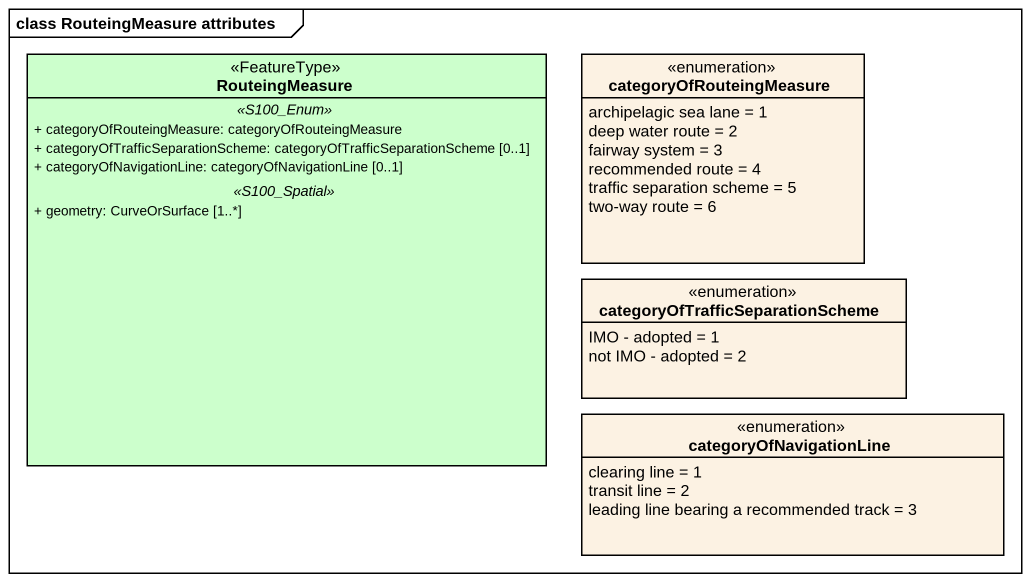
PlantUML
@startuml
mainframe class RouteingMeasure attributes
hide circle
hide empty members
skinparam classAttributeIconSize 0
class RouteingMeasure <<FeatureType>> #CCFFCC {
  .. <<S100_Enum>> ..
  + categoryOfRouteingMeasure: categoryOfRouteingMeasure
  + categoryOfTrafficSeparationScheme: categoryOfTrafficSeparationScheme [0..1]
  + categoryOfNavigationLine: categoryOfNavigationLine [0..1]
  .. <<S100_Spatial>> ..
  + geometry: CurveOrSurface [1..*]
}
enum categoryOfRouteingMeasure #FCF2E3 {
  archipelagic sea lane = 1
  deep water route = 2
  fairway system = 3
  recommended route = 4
  traffic separation scheme = 5
  two-way route = 6
}
enum "categoryOfTrafficSeparationScheme" as categoryOfTrafficSeparationS #FCF2E3 {
  IMO - adopted = 1
  not IMO - adopted = 2
}
enum categoryOfNavigationLine #FCF2E3 {
  clearing line = 1
  transit line = 2
  leading line bearing a recommended track = 3
}
@enduml
